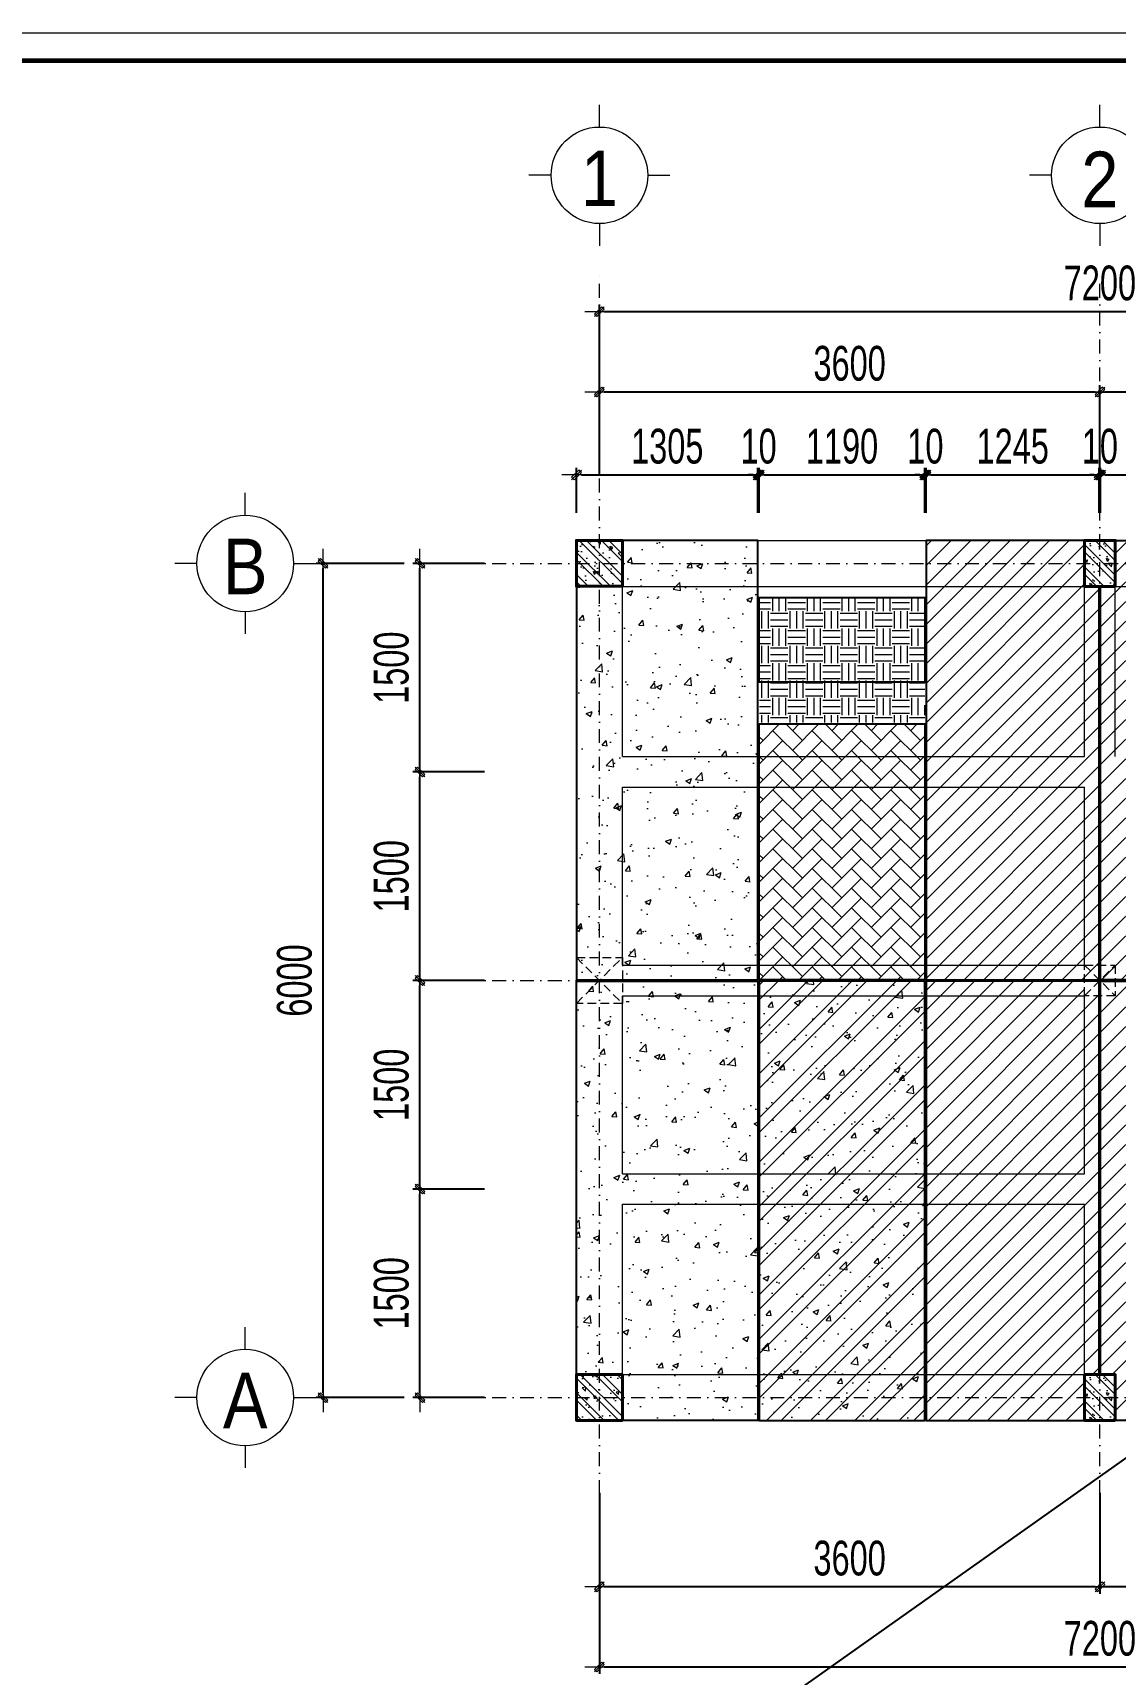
# Model space of a CAD drawing. Header units: millimetres. Extents: x -211129 to 461116, y -574633 to 115.
# Drawn here: x -37772 to -29986, y -543497 to -531691 of the extents above; entities that cross this region are included whole.
import ezdxf
from ezdxf.enums import TextEntityAlignment as Align

# ---------------------------------------------------------------- set-up
doc = ezdxf.new("R2010")
doc.units = ezdxf.units.MM
doc.header["$MEASUREMENT"] = 0
doc.header["$PDMODE"] = 32
doc.linetypes.add('DASHDOT', pattern=[1, 0.5, -0.25, 0, -0.25])
doc.linetypes.add('HIDDEN', pattern=[0.375, 0.25, -0.125])
doc.layers.get('Defpoints').update_dxf_attribs({"color": 1})
for name, color, linetype, lineweight in [('hatch1', 136, 'Continuous', 9), ('Khungten_LCDI', 7, 'Continuous', 5), ('LC Dim', 8, 'Continuous', 18), ('LC Hatch', 252, 'Continuous', 9), ('LC ISO', 153, 'Continuous', 13), ('LC MANH DUT', 35, 'HIDDEN', 5), ('LC Net dam2', 6, 'Continuous', 40), ('LC Net manh', 133, 'Continuous', 5), ('LC Net thay', 63, 'Continuous', 25), ('LC Net truc', 79, 'DASHDOT', 13), ('LC Text1', 3, 'Continuous', 20)]:
    doc.layers.add(name, color=color, linetype=linetype, lineweight=lineweight)
doc.layers.add('KCS_Plotter', color=11, linetype='Continuous', plot=False)
doc.styles.add('HOATBIF', font='hoatbif.shx', dxfattribs={"width": 0.7})
doc.styles.add('Khungten', font='VHAVAN.TTF', dxfattribs={"width": 0.9, "height": 5000})
doc.styles.add('LC 1', font='VHAVANB.TTF')
doc.styles.add('Title', font='VHBLACK.TTF', dxfattribs={"width": 0.8})
doc.dimstyles.new('1-100', dxfattribs={"dimscale": 100, "dimtxt": 2.5, "dimasz": 0.35, "dimexe": 0.5, "dimexo": 0, "dimgap": 0.8, "dimtad": 1, "dimdec": 0, "dimzin": 0, "dimdsep": 46, "dimtxsty": 'HOATBIF', "dimblk1": 'DOT', "dimblk2": 'DOT', "dimsah": 1, "dimcen": -1, "dimdle": 1, "dimclrd": 256, "dimclre": 256, "dimclrt": 4, "dimadec": 3, "dimazin": 2, "dimtfac": 0.333333, "dimtdec": 0, "dimtix": 1, "dimtmove": 2, "dimatfit": 3, "dimldrblk": 'DOT', "dimfxl": 1, "dimtvp": 0.833333, "dimtolj": 1, "dimtzin": 0, "dimarcsym": 0})

# ---------------------------------------------------------------- blocks, each defined once
blk = doc.blocks.new('DOT')
at = {"layer": 'LC Dim'}
blk.add_line((-3, 0), (3, 0), dxfattribs=at)
at = {"layer": 'LC Dim', "color": 4}
blk.add_line((-1, -1), (1, 1), dxfattribs=at)
blk.add_lwpolyline([(0.5, 1), (-1, -0.5), (-0.5, -1), (1, 0.5)], close=True, dxfattribs=at)
blk = doc.blocks.new('*D504')
at = {"layer": 'Defpoints', "color": 0, "transparency": 16777216}
for p in [(-30096, -542194), (-26496, -542194), (-30096, -542869)]:
    blk.add_point(p, dxfattribs=at)
at = {"layer": 'LC Dim', "lineweight": -2, "transparency": 16777216}
for p, q in [((-30096, -542194), (-30096, -542919)), ((-26496, -542194), (-26496, -542919)), ((-26531, -542869), (-30061, -542869))]:
    blk.add_line(p, q, dxfattribs=at)
at = {"layer": 'LC Dim', "lineweight": -2, "transparency": 16777216, "xscale": 35, "yscale": 35, "zscale": 35, "rotation": 180}
blk.add_blockref('DOT', (-30096, -542869), dxfattribs=at)
at = {"layer": 'LC Dim', "lineweight": -2, "transparency": 16777216, "xscale": 35, "yscale": 35, "zscale": 35}
blk.add_blockref('DOT', (-26496, -542869), dxfattribs=at)
at = {"layer": 'LC Dim', "color": 4, "transparency": 16777216, "insert": (-28296, -542664), "char_height": 250, "attachment_point": 5, "style": 'HOATBIF'}
blk.add_mtext('\\A1;3600', dxfattribs=at)
blk = doc.blocks.new('_Dot')
at = {"color": 0, "linetype": 'ByBlock', "lineweight": -2}
blk.add_line((-0.5, 0), (-1, 0), dxfattribs=at)
at = {"color": 0, "linetype": 'ByBlock', "const_width": 0.5}
blk.add_lwpolyline([(-0.25, 0, 1), (0.25, 0, 1)], format="xyb", close=True, dxfattribs=at)
blk = doc.blocks.new('*D505')
at = {"layer": 'Defpoints', "color": 0, "ltscale": 2, "transparency": 16777216}
for p in [(-33696, -542194), (-30096, -542194), (-33696, -542869)]:
    blk.add_point(p, dxfattribs=at)
at = {"layer": 'LC Dim', "lineweight": -2, "ltscale": 2, "transparency": 16777216}
for p, q in [((-33696, -542194), (-33696, -542919)), ((-30096, -542194), (-30096, -542919)), ((-30131, -542869), (-33661, -542869))]:
    blk.add_line(p, q, dxfattribs=at)
at = {"layer": 'LC Dim', "lineweight": -2, "ltscale": 2, "transparency": 16777216, "xscale": 35, "yscale": 35, "zscale": 35, "rotation": 180}
blk.add_blockref('DOT', (-33696, -542869), dxfattribs=at)
at = {"layer": 'LC Dim', "lineweight": -2, "ltscale": 2, "transparency": 16777216, "xscale": 35, "yscale": 35, "zscale": 35}
blk.add_blockref('DOT', (-30096, -542869), dxfattribs=at)
at = {"layer": 'LC Dim', "color": 4, "ltscale": 2, "transparency": 16777216, "insert": (-31896, -542664), "char_height": 250, "attachment_point": 5, "style": 'HOATBIF'}
blk.add_mtext('\\A1;3600', dxfattribs=at)
blk = doc.blocks.new('*D506')
at = {"layer": 'Defpoints', "color": 0, "ltscale": 2, "transparency": 16777216}
for p in [(-33696, -542194), (-26496, -542194), (-33696, -543446)]:
    blk.add_point(p, dxfattribs=at)
at = {"layer": 'LC Dim', "lineweight": -2, "ltscale": 2, "transparency": 16777216}
for p, q in [((-33696, -542194), (-33696, -543496)), ((-26496, -542194), (-26496, -543496)), ((-26531, -543446), (-33661, -543446))]:
    blk.add_line(p, q, dxfattribs=at)
at = {"layer": 'LC Dim', "lineweight": -2, "ltscale": 2, "transparency": 16777216, "xscale": 35, "yscale": 35, "zscale": 35, "rotation": 180}
blk.add_blockref('DOT', (-33696, -543446), dxfattribs=at)
at = {"layer": 'LC Dim', "lineweight": -2, "ltscale": 2, "transparency": 16777216, "xscale": 35, "yscale": 35, "zscale": 35}
blk.add_blockref('DOT', (-26496, -543446), dxfattribs=at)
at = {"layer": 'LC Dim', "color": 4, "ltscale": 2, "transparency": 16777216, "insert": (-30096, -543241), "char_height": 250, "attachment_point": 5, "style": 'HOATBIF'}
blk.add_mtext('\\A1;7200', dxfattribs=at)
blk = doc.blocks.new('*D507')
at = {"layer": 'Defpoints', "color": 0, "transparency": 16777216}
for p in [(-30096, -534275), (-30096, -534311), (-26496, -534311)]:
    blk.add_point(p, dxfattribs=at)
at = {"layer": 'LC Dim', "lineweight": -2, "transparency": 16777216}
for p, q in [((-30096, -534311), (-30096, -534225)), ((-26496, -534311), (-26496, -534225)), ((-26531, -534275), (-30061, -534275))]:
    blk.add_line(p, q, dxfattribs=at)
at = {"layer": 'LC Dim', "lineweight": -2, "transparency": 16777216, "xscale": 35, "yscale": 35, "zscale": 35, "rotation": 180}
blk.add_blockref('DOT', (-30096, -534275), dxfattribs=at)
at = {"layer": 'LC Dim', "lineweight": -2, "transparency": 16777216, "xscale": 35, "yscale": 35, "zscale": 35}
blk.add_blockref('DOT', (-26496, -534275), dxfattribs=at)
at = {"layer": 'LC Dim', "color": 4, "transparency": 16777216, "insert": (-28296, -534070), "char_height": 250, "attachment_point": 5, "style": 'HOATBIF'}
blk.add_mtext('\\A1;3600', dxfattribs=at)
blk = doc.blocks.new('*D508')
at = {"layer": 'Defpoints', "color": 0, "ltscale": 2, "transparency": 16777216}
for p in [(-33696, -534275), (-33696, -534864), (-30096, -534864)]:
    blk.add_point(p, dxfattribs=at)
at = {"layer": 'LC Dim', "lineweight": -2, "ltscale": 2, "transparency": 16777216}
for p, q in [((-33696, -534864), (-33696, -534225)), ((-30096, -534864), (-30096, -534225)), ((-30131, -534275), (-33661, -534275))]:
    blk.add_line(p, q, dxfattribs=at)
at = {"layer": 'LC Dim', "lineweight": -2, "ltscale": 2, "transparency": 16777216, "xscale": 35, "yscale": 35, "zscale": 35, "rotation": 180}
blk.add_blockref('DOT', (-33696, -534275), dxfattribs=at)
at = {"layer": 'LC Dim', "lineweight": -2, "ltscale": 2, "transparency": 16777216, "xscale": 35, "yscale": 35, "zscale": 35}
blk.add_blockref('DOT', (-30096, -534275), dxfattribs=at)
at = {"layer": 'LC Dim', "color": 4, "ltscale": 2, "transparency": 16777216, "insert": (-31896, -534070), "char_height": 250, "attachment_point": 5, "style": 'HOATBIF'}
blk.add_mtext('\\A1;3600', dxfattribs=at)
blk = doc.blocks.new('*D509')
at = {"layer": 'Defpoints', "color": 0, "ltscale": 2, "transparency": 16777216}
for p in [(-33696, -533697), (-33696, -534864), (-26496, -534864)]:
    blk.add_point(p, dxfattribs=at)
at = {"layer": 'LC Dim', "lineweight": -2, "ltscale": 2, "transparency": 16777216}
for p, q in [((-33696, -534864), (-33696, -533647)), ((-26531, -533697), (-33661, -533697)), ((-26496, -534864), (-26496, -533647))]:
    blk.add_line(p, q, dxfattribs=at)
at = {"layer": 'LC Dim', "lineweight": -2, "ltscale": 2, "transparency": 16777216, "xscale": 35, "yscale": 35, "zscale": 35, "rotation": 180}
blk.add_blockref('DOT', (-33696, -533697), dxfattribs=at)
at = {"layer": 'LC Dim', "lineweight": -2, "ltscale": 2, "transparency": 16777216, "xscale": 35, "yscale": 35, "zscale": 35}
blk.add_blockref('DOT', (-26496, -533697), dxfattribs=at)
at = {"layer": 'LC Dim', "color": 4, "ltscale": 2, "transparency": 16777216, "insert": (-30096, -533492), "char_height": 250, "attachment_point": 5, "style": 'HOATBIF'}
blk.add_mtext('\\A1;7200', dxfattribs=at)
blk = doc.blocks.new('TTRUC')
at = {"layer": 'LC ISO'}
for p, q in [((0, 6.95), (0, 10.13)), ((-6.95, 0), (-10.13, 0)), ((6.95, 0), (10.13, 0)), ((0, -6.95), (0, -10.13))]:
    blk.add_line(p, q, dxfattribs=at)
at = {"layer": 'LC Net manh'}
blk.add_circle((0, 0), 6.95, dxfattribs=at)
blk = doc.blocks.new('*D511')
at = {"layer": 'Defpoints', "color": 0, "ltscale": 2, "transparency": 16777216}
for p in [(-35684, -535508), (-35101, -535508), (-35101, -541508)]:
    blk.add_point(p, dxfattribs=at)
at = {"layer": 'LC Dim', "lineweight": -2, "ltscale": 2, "transparency": 16777216}
for p, q in [((-35101, -535508), (-35734, -535508)), ((-35684, -541473), (-35684, -535543)), ((-35101, -541508), (-35734, -541508))]:
    blk.add_line(p, q, dxfattribs=at)
at = {"layer": 'LC Dim', "lineweight": -2, "ltscale": 2, "transparency": 16777216, "xscale": 35, "yscale": 35, "zscale": 35}
for p, rotation in [((-35684, -535508), 90), ((-35684, -541508), 270)]:
    blk.add_blockref('DOT', p, dxfattribs=dict(at, rotation=rotation))
at = {"layer": 'LC Dim', "color": 4, "ltscale": 2, "transparency": 16777216, "insert": (-35889, -538508), "char_height": 250, "attachment_point": 5, "rotation": 90, "style": 'HOATBIF'}
blk.add_mtext('\\A1;6000', dxfattribs=at)
blk = doc.blocks.new('kakaka')
at = {"layer": 'LC Hatch', "ltscale": 2}
h = blk.add_hatch(dxfattribs=at)
h.set_pattern_fill('BTCT', color=256, scale=20, angle=90)
h.set_pattern_definition([(140, (37650.13, -378709.94), (12.55043, 143.45204), [15, -165]), (85, (37650.13, -378709.94), (-150.43843, -27.75027), [12, -132]), (190.4514, (37651.18, -378697.99), (-137.88791, 115.70188), [12.74804, -140.22842]), (136.1842, (37610.13, -378709.94), (33.1038, 213.4482), [22.5, -247.5]), (186.6356, (37612.9, -378692.16), (-194.82357, 186.93254), [19.12206, -210.3426]), (81.1842, (37610.13, -378709.94), (-194.82372, 186.9324), [18, -198]), (111, (37620.13, -378689.94), (80.52378, 119.38141), [15, -165]), (56, (37620.13, -378689.94), (-145.03001, 48.66307), [12, -132]), (161.4514, (37626.85, -378680), (-64.5061, 168.04453), [12.74804, -140.22842]), (127.5, (37650.135, -378709.945), (-66.57877, 2.431971), [0, -130.4, 0, -134, 0, -132.5]), (97.5, (37650.135, -378709.945), (-78.882342, 52.613907), [0, -76.4, 0, -127.4, 0, -50.5]), (57.5, (37650.135, -378754.545), (4.510974, 106.764487), [0, -50, 0, -156, 0, -207]), (47.5, (37650.135, -378774.545), (-20.020996, 116.637234), [0, -65, 0, -103.6, 0, -147]), (135, (37650.135, -378709.945), (-53.03301, -53.03301), []), (135, (37650.135, -378674.59), (-53.03301, -53.03301), [])])
h.paths.add_polyline_path([(76247.6, -223824.4), (76247.6, -223604.4), (76027.6, -223604.4), (76027.6, -223824.4)])
at = {"layer": 'LC MANH DUT', "ltscale": 100}
blk.add_lwpolyline([(76247.6, -223824.4), (76247.6, -223604.4), (76027.6, -223604.4), (76027.6, -223824.4)], close=True, dxfattribs=at)
at = {"layer": 'LC Net dam2', "ltscale": 5}
blk.add_lwpolyline([(76247.6, -223824.4), (76247.6, -223604.4), (76027.6, -223604.4), (76027.6, -223824.4)], close=True, dxfattribs=at)
blk = doc.blocks.new('*D526')
at = {"layer": 'Defpoints', "color": 0, "ltscale": 2, "transparency": 16777216}
for p in [(-34987, -535508), (-34523, -535508), (-34523, -537008)]:
    blk.add_point(p, dxfattribs=at)
at = {"layer": 'LC Dim', "lineweight": -2, "ltscale": 2, "transparency": 16777216}
for p, q in [((-34523, -535508), (-35037, -535508)), ((-34987, -536973), (-34987, -535543)), ((-34523, -537008), (-35037, -537008))]:
    blk.add_line(p, q, dxfattribs=at)
at = {"layer": 'LC Dim', "lineweight": -2, "ltscale": 2, "transparency": 16777216, "xscale": 35, "yscale": 35, "zscale": 35}
for p, rotation in [((-34987, -535508), 90), ((-34987, -537008), 270)]:
    blk.add_blockref('DOT', p, dxfattribs=dict(at, rotation=rotation))
at = {"layer": 'LC Dim', "color": 4, "ltscale": 2, "transparency": 16777216, "insert": (-35192, -536258), "char_height": 250, "attachment_point": 5, "rotation": 90, "style": 'HOATBIF'}
blk.add_mtext('\\A1;1500', dxfattribs=at)
blk = doc.blocks.new('*D529')
at = {"layer": 'Defpoints', "color": 0, "ltscale": 2, "transparency": 16777216}
for p in [(-34987, -537008), (-34523, -537008), (-34523, -538508)]:
    blk.add_point(p, dxfattribs=at)
at = {"layer": 'LC Dim', "lineweight": -2, "ltscale": 2, "transparency": 16777216}
for p, q in [((-34523, -537008), (-35037, -537008)), ((-34987, -538473), (-34987, -537043)), ((-34523, -538508), (-35037, -538508))]:
    blk.add_line(p, q, dxfattribs=at)
at = {"layer": 'LC Dim', "lineweight": -2, "ltscale": 2, "transparency": 16777216, "xscale": 35, "yscale": 35, "zscale": 35}
for p, rotation in [((-34987, -537008), 90), ((-34987, -538508), 270)]:
    blk.add_blockref('DOT', p, dxfattribs=dict(at, rotation=rotation))
at = {"layer": 'LC Dim', "color": 4, "ltscale": 2, "transparency": 16777216, "insert": (-35192, -537758), "char_height": 250, "attachment_point": 5, "rotation": 90, "style": 'HOATBIF'}
blk.add_mtext('\\A1;1500', dxfattribs=at)
blk = doc.blocks.new('*D530')
at = {"layer": 'Defpoints', "color": 0, "ltscale": 2, "transparency": 16777216}
for p in [(-34987, -538508), (-34523, -538508), (-34523, -540008)]:
    blk.add_point(p, dxfattribs=at)
at = {"layer": 'LC Dim', "lineweight": -2, "ltscale": 2, "transparency": 16777216}
for p, q in [((-34523, -538508), (-35037, -538508)), ((-34987, -539973), (-34987, -538543)), ((-34523, -540008), (-35037, -540008))]:
    blk.add_line(p, q, dxfattribs=at)
at = {"layer": 'LC Dim', "lineweight": -2, "ltscale": 2, "transparency": 16777216, "xscale": 35, "yscale": 35, "zscale": 35}
for p, rotation in [((-34987, -538508), 90), ((-34987, -540008), 270)]:
    blk.add_blockref('DOT', p, dxfattribs=dict(at, rotation=rotation))
at = {"layer": 'LC Dim', "color": 4, "ltscale": 2, "transparency": 16777216, "insert": (-35192, -539258), "char_height": 250, "attachment_point": 5, "rotation": 90, "style": 'HOATBIF'}
blk.add_mtext('\\A1;1500', dxfattribs=at)
blk = doc.blocks.new('*D531')
at = {"layer": 'Defpoints', "color": 0, "ltscale": 2, "transparency": 16777216}
for p in [(-34987, -540008), (-34523, -540008), (-34523, -541508)]:
    blk.add_point(p, dxfattribs=at)
at = {"layer": 'LC Dim', "lineweight": -2, "ltscale": 2, "transparency": 16777216}
for p, q in [((-34523, -540008), (-35037, -540008)), ((-34987, -541473), (-34987, -540043)), ((-34523, -541508), (-35037, -541508))]:
    blk.add_line(p, q, dxfattribs=at)
at = {"layer": 'LC Dim', "lineweight": -2, "ltscale": 2, "transparency": 16777216, "xscale": 35, "yscale": 35, "zscale": 35}
for p, rotation in [((-34987, -540008), 90), ((-34987, -541508), 270)]:
    blk.add_blockref('DOT', p, dxfattribs=dict(at, rotation=rotation))
at = {"layer": 'LC Dim', "color": 4, "ltscale": 2, "transparency": 16777216, "insert": (-35192, -540758), "char_height": 250, "attachment_point": 5, "rotation": 90, "style": 'HOATBIF'}
blk.add_mtext('\\A1;1500', dxfattribs=at)
blk = doc.blocks.new('*D532')
at = {"layer": 'Defpoints', "color": 0, "ltscale": 250, "transparency": 16777216}
for p in [(-32556, -534871), (-33861, -535144), (-32556, -535144)]:
    blk.add_point(p, dxfattribs=at)
at = {"layer": 'LC Dim', "linetype": 'ByBlock', "lineweight": -2, "ltscale": 250, "transparency": 16777216}
for p, q in [((-33861, -535144), (-33861, -534821)), ((-33826, -534871), (-32591, -534871)), ((-32556, -535144), (-32556, -534821))]:
    blk.add_line(p, q, dxfattribs=at)
at = {"layer": 'LC Dim', "lineweight": -2, "ltscale": 250, "transparency": 16777216, "xscale": 35, "yscale": 35, "zscale": 35, "rotation": 180}
blk.add_blockref('DOT', (-33861, -534871), dxfattribs=at)
at = {"layer": 'LC Dim', "lineweight": -2, "ltscale": 250, "transparency": 16777216, "xscale": 35, "yscale": 35, "zscale": 35}
blk.add_blockref('DOT', (-32556, -534871), dxfattribs=at)
at = {"layer": 'LC Dim', "color": 4, "ltscale": 250, "transparency": 16777216, "insert": (-33208, -534666), "char_height": 250, "attachment_point": 5, "style": 'HOATBIF'}
blk.add_mtext('\\A1;1305', dxfattribs=at)
blk = doc.blocks.new('*D533')
at = {"layer": 'Defpoints', "color": 0, "ltscale": 250, "transparency": 16777216}
for p in [(-32546, -534871), (-32556, -535144), (-32546, -535144)]:
    blk.add_point(p, dxfattribs=at)
at = {"layer": 'LC Dim', "linetype": 'ByBlock', "lineweight": -2, "ltscale": 250, "transparency": 16777216}
for p, q in [((-32591, -534871), (-32626, -534871)), ((-32556, -535144), (-32556, -534821)), ((-32556, -534871), (-32546, -534871)), ((-32546, -535144), (-32546, -534821)), ((-32511, -534871), (-32476, -534871))]:
    blk.add_line(p, q, dxfattribs=at)
at = {"layer": 'LC Dim', "lineweight": -2, "ltscale": 250, "transparency": 16777216, "xscale": 35, "yscale": 35, "zscale": 35}
blk.add_blockref('DOT', (-32556, -534871), dxfattribs=at)
at = {"layer": 'LC Dim', "lineweight": -2, "ltscale": 250, "transparency": 16777216, "xscale": 35, "yscale": 35, "zscale": 35, "rotation": 180}
blk.add_blockref('DOT', (-32546, -534871), dxfattribs=at)
at = {"layer": 'LC Dim', "color": 4, "ltscale": 250, "transparency": 16777216, "insert": (-32551, -534666), "char_height": 250, "attachment_point": 5, "style": 'HOATBIF'}
blk.add_mtext('\\A1;10', dxfattribs=at)
blk = doc.blocks.new('*D534')
at = {"layer": 'Defpoints', "color": 0, "ltscale": 250, "transparency": 16777216}
for p in [(-31356, -534871), (-32546, -535144), (-31356, -535144)]:
    blk.add_point(p, dxfattribs=at)
at = {"layer": 'LC Dim', "linetype": 'ByBlock', "lineweight": -2, "ltscale": 250, "transparency": 16777216}
for p, q in [((-32546, -535144), (-32546, -534821)), ((-32511, -534871), (-31391, -534871)), ((-31356, -535144), (-31356, -534821))]:
    blk.add_line(p, q, dxfattribs=at)
at = {"layer": 'LC Dim', "lineweight": -2, "ltscale": 250, "transparency": 16777216, "xscale": 35, "yscale": 35, "zscale": 35, "rotation": 180}
blk.add_blockref('DOT', (-32546, -534871), dxfattribs=at)
at = {"layer": 'LC Dim', "lineweight": -2, "ltscale": 250, "transparency": 16777216, "xscale": 35, "yscale": 35, "zscale": 35}
blk.add_blockref('DOT', (-31356, -534871), dxfattribs=at)
at = {"layer": 'LC Dim', "color": 4, "ltscale": 250, "transparency": 16777216, "insert": (-31951, -534666), "char_height": 250, "attachment_point": 5, "style": 'HOATBIF'}
blk.add_mtext('\\A1;1190', dxfattribs=at)
blk = doc.blocks.new('*D535')
at = {"layer": 'Defpoints', "color": 0, "ltscale": 250, "transparency": 16777216}
for p in [(-31346, -534871), (-31356, -535144), (-31346, -535144)]:
    blk.add_point(p, dxfattribs=at)
at = {"layer": 'LC Dim', "linetype": 'ByBlock', "lineweight": -2, "ltscale": 250, "transparency": 16777216}
for p, q in [((-31391, -534871), (-31426, -534871)), ((-31356, -535144), (-31356, -534821)), ((-31356, -534871), (-31346, -534871)), ((-31346, -535144), (-31346, -534821)), ((-31311, -534871), (-31276, -534871))]:
    blk.add_line(p, q, dxfattribs=at)
at = {"layer": 'LC Dim', "lineweight": -2, "ltscale": 250, "transparency": 16777216, "xscale": 35, "yscale": 35, "zscale": 35}
blk.add_blockref('DOT', (-31356, -534871), dxfattribs=at)
at = {"layer": 'LC Dim', "lineweight": -2, "ltscale": 250, "transparency": 16777216, "xscale": 35, "yscale": 35, "zscale": 35, "rotation": 180}
blk.add_blockref('DOT', (-31346, -534871), dxfattribs=at)
at = {"layer": 'LC Dim', "color": 4, "ltscale": 250, "transparency": 16777216, "insert": (-31351, -534666), "char_height": 250, "attachment_point": 5, "style": 'HOATBIF'}
blk.add_mtext('\\A1;10', dxfattribs=at)
blk = doc.blocks.new('*D536')
at = {"layer": 'Defpoints', "color": 0, "ltscale": 250, "transparency": 16777216}
for p in [(-30101, -534871), (-31346, -535144), (-30101, -535144)]:
    blk.add_point(p, dxfattribs=at)
at = {"layer": 'LC Dim', "linetype": 'ByBlock', "lineweight": -2, "ltscale": 250, "transparency": 16777216}
for p, q in [((-31346, -535144), (-31346, -534821)), ((-31311, -534871), (-30136, -534871)), ((-30101, -535144), (-30101, -534821))]:
    blk.add_line(p, q, dxfattribs=at)
at = {"layer": 'LC Dim', "lineweight": -2, "ltscale": 250, "transparency": 16777216, "xscale": 35, "yscale": 35, "zscale": 35, "rotation": 180}
blk.add_blockref('DOT', (-31346, -534871), dxfattribs=at)
at = {"layer": 'LC Dim', "lineweight": -2, "ltscale": 250, "transparency": 16777216, "xscale": 35, "yscale": 35, "zscale": 35}
blk.add_blockref('DOT', (-30101, -534871), dxfattribs=at)
at = {"layer": 'LC Dim', "color": 4, "ltscale": 250, "transparency": 16777216, "insert": (-30723, -534666), "char_height": 250, "attachment_point": 5, "style": 'HOATBIF'}
blk.add_mtext('\\A1;1245', dxfattribs=at)
blk = doc.blocks.new('*D537')
at = {"layer": 'Defpoints', "color": 0, "ltscale": 250, "transparency": 16777216}
for p in [(-30091, -534871), (-30101, -535144), (-30091, -535144)]:
    blk.add_point(p, dxfattribs=at)
at = {"layer": 'LC Dim', "linetype": 'ByBlock', "lineweight": -2, "ltscale": 250, "transparency": 16777216}
for p, q in [((-30136, -534871), (-30171, -534871)), ((-30101, -535144), (-30101, -534821)), ((-30101, -534871), (-30091, -534871)), ((-30091, -535144), (-30091, -534821)), ((-30056, -534871), (-30021, -534871))]:
    blk.add_line(p, q, dxfattribs=at)
at = {"layer": 'LC Dim', "lineweight": -2, "ltscale": 250, "transparency": 16777216, "xscale": 35, "yscale": 35, "zscale": 35}
blk.add_blockref('DOT', (-30101, -534871), dxfattribs=at)
at = {"layer": 'LC Dim', "lineweight": -2, "ltscale": 250, "transparency": 16777216, "xscale": 35, "yscale": 35, "zscale": 35, "rotation": 180}
blk.add_blockref('DOT', (-30091, -534871), dxfattribs=at)
at = {"layer": 'LC Dim', "color": 4, "ltscale": 250, "transparency": 16777216, "insert": (-30096, -534666), "char_height": 250, "attachment_point": 5, "style": 'HOATBIF'}
blk.add_mtext('\\A1;10', dxfattribs=at)
blk = doc.blocks.new('*D538')
at = {"layer": 'Defpoints', "color": 0, "ltscale": 250, "transparency": 16777216}
for p in [(-28846, -534871), (-30091, -535144), (-28846, -535144)]:
    blk.add_point(p, dxfattribs=at)
at = {"layer": 'LC Dim', "linetype": 'ByBlock', "lineweight": -2, "ltscale": 250, "transparency": 16777216}
for p, q in [((-30091, -535144), (-30091, -534821)), ((-30056, -534871), (-28881, -534871)), ((-28846, -535144), (-28846, -534821))]:
    blk.add_line(p, q, dxfattribs=at)
at = {"layer": 'LC Dim', "lineweight": -2, "ltscale": 250, "transparency": 16777216, "xscale": 35, "yscale": 35, "zscale": 35, "rotation": 180}
blk.add_blockref('DOT', (-30091, -534871), dxfattribs=at)
at = {"layer": 'LC Dim', "lineweight": -2, "ltscale": 250, "transparency": 16777216, "xscale": 35, "yscale": 35, "zscale": 35}
blk.add_blockref('DOT', (-28846, -534871), dxfattribs=at)
at = {"layer": 'LC Dim', "color": 4, "ltscale": 250, "transparency": 16777216, "insert": (-29468, -534666), "char_height": 250, "attachment_point": 5, "style": 'HOATBIF'}
blk.add_mtext('\\A1;1245', dxfattribs=at)
blk = doc.blocks.new('lcdi fix')
at = {"layer": 'Defpoints', "lineweight": 0}
blk.add_lwpolyline([(-1200, -14850), (-1200, 14850), (40800, 14850), (40800, -14850)], close=True, dxfattribs=at)
at = {"layer": 'Khungten_LCDI', "color": 5, "lineweight": 60}
blk.add_lwpolyline([(0, -14650), (0, 14650), (40600, 14650), (40600, -14650)], close=True, dxfattribs=at)
at = {"color": 7, "style": 'Khungten', "width": 0.8}
for tag, p in [('REVISION', (39499, -10746)), ('NGAYHT', (39546, -11609))]:
    blk.add_attdef(tag, text='', height=200, dxfattribs=at).set_placement(p, align=Align.CENTER)
at = {"layer": 'LC Text1', "color": 3, "style": 'LC 1', "width": 1.834006}
for tag, p, p2 in [('TENBANVE1', (36913, -8886), (40339, -8886)), ('TENBANVE2', (36913, -9562), (40339, -9562))]:
    blk.add_attdef(tag, text='', height=250, dxfattribs=at).set_placement(p, p2, align=Align.FIT)
at = {"layer": 'LC Text1', "style": 'Title', "width": 0.7}
blk.add_attdef('SOBANVE', text='', height=250, dxfattribs=at).set_placement((39562, -13896), align=Align.CENTER)

msp = doc.modelspace()

# ---------------------------------------------------------------- hatches: boundary and pattern name
at = {"layer": 'LC Hatch', "ltscale": 250}
h = msp.add_hatch(dxfattribs=at)
h.set_pattern_fill('AR-CONC', color=256, scale=60)
h.set_pattern_definition([(50, (-32589.66, -81334.7), (430.3561, -37.65128), [45, -495]), (355, (-32589.66, -81334.7), (-83.2508, 451.3153), [36, -396]), (100.4514, (-32553.8, -81337.85), (347.10563, 413.66373), [38.2441, -420.68527]), (46.1842, (-32589.66, -81214.7), (640.3446, -99.3114), [67.5, -742.5]), (96.6356, (-32536.3, -81223), (560.7976, 584.4707), [57.3662, -631.0278]), (351.1842, (-32589.66, -81214.7), (560.7972, 584.4712), [54, -594]), (21, (-32529.66, -81244.7), (358.14423, -241.57133), [45, -495]), (326, (-32529.66, -81244.7), (145.9892, 435.09003), [36, -396]), (71.4514, (-32499.8, -81264.84), (504.13358, 193.5183), [38.2441, -420.68527]), (37.5, (-32589.66, -81334.71), (7.295913, 199.73631), [0, -391.2, 0, -402, 0, -397.5]), (7.5, (-32589.66, -81334.71), (157.84172, 236.64703), [0, -229.2, 0, -382.2, 0, -151.5]), (327.5, (-32723.46, -81334.71), (320.29346, -13.532923), [0, -150, 0, -468, 0, -621]), (317.5, (-32783.46, -81334.7), (349.9117, 60.06299), [0, -195, 0, -310.8, 0, -441])])
h.paths.add_polyline_path([(-26331, -535672.6), (-26661, -535672.6), (-26661, -535672.6), (-26331, -535672.6), (-26331, -535342.6), (-26661, -535342.6), (-26661, -535672.6), (-26331, -535672.6), (-26331, -535672.6), (-26661, -535672.6), (-26661, -535342.6), (-27636, -535342.6), (-27636, -538502.6), (-26331, -538502.6)])
h.paths.add_polyline_path([(-26331, -538512.6), (-27636, -538512.6), (-27636, -541672.6), (-26661, -541672.6), (-26661, -541342.6), (-26331, -541342.6)])
h.paths.add_polyline_path([(-32556, -538512.6), (-33861, -538512.6), (-33861, -541342.6), (-33531, -541342.6), (-33531, -541672.6), (-32556, -541672.6)])
h.paths.add_polyline_path([(-32556, -536362.6), (-32561, -536362.6), (-32561, -535752.6), (-32556, -535342.6), (-33531, -535342.6), (-33531, -535672.6), (-33861, -535672.6), (-33861, -538502.6), (-32556, -538502.6)])
h = msp.add_hatch(dxfattribs=at)
h.set_pattern_fill('BTCT', color=256, scale=60)
h.set_pattern_definition([(50, (-32589.66, -81334.7), (430.3561, -37.65128), [45, -495]), (355, (-32589.66, -81334.7), (-83.2508, 451.3153), [36, -396]), (100.4514, (-32553.8, -81337.85), (347.10563, 413.66373), [38.2441, -420.68527]), (46.1842, (-32589.66, -81214.7), (640.3446, -99.3114), [67.5, -742.5]), (96.6356, (-32536.3, -81223), (560.7976, 584.4707), [57.3662, -631.0278]), (351.1842, (-32589.66, -81214.7), (560.7972, 584.4712), [54, -594]), (21, (-32529.66, -81244.7), (358.14423, -241.57133), [45, -495]), (326, (-32529.66, -81244.7), (145.9892, 435.09003), [36, -396]), (71.4514, (-32499.8, -81264.84), (504.13358, 193.5183), [38.2441, -420.68527]), (37.5, (-32589.66, -81334.71), (7.295913, 199.73631), [0, -391.2, 0, -402, 0, -397.5]), (7.5, (-32589.66, -81334.71), (157.84172, 236.64703), [0, -229.2, 0, -382.2, 0, -151.5]), (327.5, (-32723.46, -81334.71), (320.29346, -13.532923), [0, -150, 0, -468, 0, -621]), (317.5, (-32783.46, -81334.7), (349.9117, 60.06299), [0, -195, 0, -310.8, 0, -441]), (45, (-32589.66, -81334.71), (-159.09903, 159.09903), []), (45, (-32483.6, -81334.71), (-159.09903, 159.09903), [])])
h.paths.add_polyline_path([(-32546, -541672.6), (-31356, -541672.6), (-31356, -538512.6), (-32546, -538512.6)])
h.paths.add_polyline_path([(-27645.5, -535342.6), (-28835.5, -535342.6), (-28836, -538502.6), (-27646, -538502.6)])
h.paths.add_polyline_path([(-27646, -538512.6), (-28836, -538512.6), (-28836, -541672.6), (-27646, -541672.6)])
h = msp.add_hatch(dxfattribs=at)
h.set_pattern_fill('ANSI31', color=256, scale=800)
h.set_pattern_definition([(45, (-32589.66, -89167.71), (-70.710678, 70.710678), [])])
h.paths.add_polyline_path([(-28846, -535342.6), (-29986, -535342.6), (-29986, -535672.6), (-30091, -535672.6), (-30091, -538502.6), (-28846, -538502.6)])
h.paths.add_polyline_path([(-30101, -535672.6), (-30206, -535672.6), (-30206, -535342.6), (-31346, -535342.6), (-31346, -538502.6), (-30101, -538502.6)])
at = {"layer": 'LC Hatch', "ltscale": 2}
h = msp.add_hatch(dxfattribs=at)
h.set_pattern_fill('BTCT', color=256, scale=30, angle=90)
h.set_pattern_definition([(140, (-87827.21, -768000.85), (18.82564, 215.17805), [22.5, -247.5]), (85, (-87827.21, -768000.85), (-225.65764, -41.6254), [18, -198]), (190.4514, (-87825.64, -767982.92), (-206.83186, 173.55281), [19.12206, -210.34263]), (136.1842, (-87887.2, -768000.85), (49.6557, 320.1723), [33.75, -371.25]), (186.6356, (-87883.07, -767974.17), (-292.23536, 280.3988), [28.6831, -315.5139]), (81.1842, (-87887.2, -768000.85), (-292.2356, 280.3986), [27, -297]), (111, (-87872.21, -767970.85), (120.78567, 179.07212), [22.5, -247.5]), (56, (-87872.21, -767970.85), (-217.54501, 72.9946), [18, -198]), (161.4514, (-87862.15, -767955.93), (-96.75915, 252.06679), [19.12206, -210.34263]), (127.5, (-87827.21, -768000.85), (-99.868156, 3.647957), [0, -195.6, 0, -201, 0, -198.75]), (97.5, (-87827.21, -768000.85), (-118.323514, 78.92086), [0, -114.6, 0, -191.1, 0, -75.75]), (57.5, (-87827.21, -768067.75), (6.766462, 160.14673), [0, -75, 0, -234, 0, -310.5]), (47.5, (-87827.21, -768097.75), (-30.031495, 174.95585), [0, -97.5, 0, -155.4, 0, -220.5]), (135, (-87827.21, -768000.85), (-79.549513, -79.549513), []), (135, (-87827.21, -767947.82), (-79.549513, -79.549513), [])])
h.paths.add_polyline_path([(-30206, -535672.6), (-29986, -535672.6), (-29986, -535342.6), (-30206, -535342.6)])
at = {"layer": 'LC Hatch', "ltscale": 250}
h = msp.add_hatch(dxfattribs=at)
h.set_pattern_fill('EARTH', color=256, scale=500)
h.set_pattern_definition([(0, (-32589.66, -81334.71), (125, 125), [125, -125]), (0, (-32589.66, -81287.84), (125, 125), [125, -125]), (0, (-32589.66, -81240.96), (125, 125), [125, -125]), (90, (-32574.03, -81225.34), (-125, 125), [125, -125]), (90, (-32527.16, -81225.34), (-125, 125), [125, -125]), (90, (-32480.28, -81225.34), (-125, 125), [125, -125])])
h.paths.add_polyline_path([(-32547.3, -535752.6), (-32544.7, -536652.6), (-31354.8, -536652.6), (-31357.4, -535752.6)])
h = msp.add_hatch(dxfattribs=at)
h.set_pattern_fill('AR-HBONE', color=256, scale=25)
h.set_pattern_definition([(45, (-32589.66, -81334.71), (0, 141.421356), [300, -100]), (135, (-32518.95, -81264), (1e-14, 141.421356), [300, -100])])
h.paths.add_polyline_path([(-32546.4, -538502.6), (-31356, -538502.6), (-31356, -536662.6), (-32546.4, -536662.6)])
h = msp.add_hatch(dxfattribs=at)
h.set_pattern_fill('ANSI31', color=256, scale=800)
h.set_pattern_definition([(45, (-32589.66, -81334.71), (-70.710678, 70.710678), [])])
h.paths.add_polyline_path([(-28846, -538512.6), (-29986, -538512.6), (-29986, -538617.6), (-30091, -538617.6), (-30091, -541342.6), (-29986, -541342.6), (-29986, -541672.6), (-28846, -541672.6)])
h.paths.add_polyline_path([(-30101, -538617.6), (-30206, -538617.6), (-30206, -538512.6), (-31346, -538512.6), (-31346, -541672.6), (-30206, -541672.6), (-30206, -541342.6), (-30101, -541342.6)])
at = {"layer": 'LC Hatch', "ltscale": 2}
h = msp.add_hatch(dxfattribs=at)
h.set_pattern_fill('BTCT', color=256, scale=30, angle=90)
h.set_pattern_definition([(140, (-87827.21, -774000.85), (18.82564, 215.17805), [22.5, -247.5]), (85, (-87827.21, -774000.85), (-225.65764, -41.6254), [18, -198]), (190.4514, (-87825.64, -773982.92), (-206.83186, 173.55281), [19.12206, -210.34263]), (136.1842, (-87887.2, -774000.85), (49.6557, 320.1723), [33.75, -371.25]), (186.6356, (-87883.07, -773974.17), (-292.23536, 280.3988), [28.6831, -315.5139]), (81.1842, (-87887.2, -774000.85), (-292.2356, 280.3986), [27, -297]), (111, (-87872.21, -773970.85), (120.78567, 179.07212), [22.5, -247.5]), (56, (-87872.21, -773970.85), (-217.54501, 72.9946), [18, -198]), (161.4514, (-87862.15, -773955.93), (-96.75915, 252.06679), [19.12206, -210.34263]), (127.5, (-87827.21, -774000.85), (-99.868156, 3.647957), [0, -195.6, 0, -201, 0, -198.75]), (97.5, (-87827.21, -774000.85), (-118.323514, 78.92086), [0, -114.6, 0, -191.1, 0, -75.75]), (57.5, (-87827.21, -774067.75), (6.766462, 160.14673), [0, -75, 0, -234, 0, -310.5]), (47.5, (-87827.21, -774097.75), (-30.031495, 174.95585), [0, -97.5, 0, -155.4, 0, -220.5]), (135, (-87827.21, -774000.85), (-79.549513, -79.549513), []), (135, (-87827.21, -773947.82), (-79.549513, -79.549513), [])])
h.paths.add_polyline_path([(-30206, -541672.6), (-29986, -541672.6), (-29986, -541342.6), (-30206, -541342.6)])

# ---------------------------------------------------------------- linework, layer by layer
at = {"layer": 'hatch1', "linetype": 'HIDDEN'}
msp.add_lwpolyline([(-32561, -536362.6), (-31341, -536362.6), (-31341, -535752.6), (-32561, -535752.6)], close=True, dxfattribs=at)
at = {"layer": 'KCS_Plotter', "ltscale": 250}
msp.add_line((-57409.4, -561391.2), (-15409.4, -531691.2), dxfattribs=at)
at = {"layer": 'LC MANH DUT', "ltscale": 250}
for p, q in [((-33861, -538342.6), (-33531, -538672.6)), ((-33861, -538672.6), (-33531, -538342.6)), ((-30206, -538397.6), (-29986, -538617.6)), ((-30206, -538617.6), (-29986, -538397.6))]:
    msp.add_line(p, q, dxfattribs=at)
at = {"layer": 'LC MANH DUT', "ltscale": 100}
for points in [[(-29986, -535672.6), (-29986, -535342.6), (-30206, -535342.6), (-30206, -535672.6)], [(-29986, -541672.6), (-29986, -541342.6), (-30206, -541342.6), (-30206, -541672.6)]]:
    msp.add_lwpolyline(points, close=True, dxfattribs=at)
at = {"layer": 'LC MANH DUT', "ltscale": 250}
for points in [[(-33861, -538342.6), (-33531, -538342.6), (-33531, -538672.6), (-33861, -538672.6)], [(-30206, -538397.6), (-29986, -538397.6), (-29986, -538617.6), (-30206, -538617.6)]]:
    msp.add_lwpolyline(points, close=True, dxfattribs=at)
at = {"layer": 'LC Net dam2', "ltscale": 5}
for points in [[(-29986, -535672.6), (-29986, -535342.6), (-30206, -535342.6), (-30206, -535672.6)], [(-29986, -541672.6), (-29986, -541342.6), (-30206, -541342.6), (-30206, -541672.6)]]:
    msp.add_lwpolyline(points, close=True, dxfattribs=at)
at = {"layer": 'LC Net manh', "color": 0}
for p, q in [((-33861, -541672.6), (-33861, -535342.6)), ((-33861, -535342.6), (-26331, -535342.6)), ((-33531, -536897.6), (-33531, -535672.6)), ((-33531, -535672.6), (-30206, -535672.6)), ((-33531, -536897.6), (-33531, -535672.6)), ((-30206, -536897.6), (-30206, -535672.6)), ((-29986, -535672.6), (-26661, -535672.6)), ((-29986, -536897.6), (-29986, -535672.6)), ((-33531, -536897.6), (-30206, -536897.6)), ((-33531, -538397.6), (-33531, -537117.6)), ((-33531, -537117.6), (-30206, -537117.6)), ((-30206, -538397.6), (-30206, -537117.6)), ((-33531, -538397.6), (-30206, -538397.6)), ((-33531, -538617.6), (-30206, -538617.6)), ((-33531, -539897.6), (-33531, -538617.6)), ((-30206, -539897.6), (-30206, -538617.6)), ((-33531, -539897.6), (-30206, -539897.6)), ((-33531, -541342.6), (-33531, -540117.6)), ((-33531, -541342.6), (-33531, -540117.6)), ((-33531, -540117.6), (-30206, -540117.6)), ((-30206, -541342.6), (-30206, -540117.6)), ((-33531, -541342.6), (-30206, -541342.6)), ((-33861, -541672.6), (-26331, -541672.6))]:
    msp.add_line(p, q, dxfattribs=at)
at = {"layer": 'LC Net thay'}
msp.add_line((-33861, -538497.6), (-33861, -538497.6), dxfattribs=at)
for points in [[(-33861, -535672.6), (-33861, -538502.6), (-32556, -538502.6), (-32556, -535342.6)], [(-30206, -535342.6), (-31346, -535342.6), (-31346, -538502.6), (-30101, -538502.6), (-30101, -535672.6), (-30206, -535672.6), (-30206, -535342.6)], [(-29986, -535342.6), (-28846, -535342.6), (-28846, -538502.6), (-30091, -538502.6), (-30091, -535672.6), (-29986, -535672.6), (-29986, -535342.6)], [(-33861, -541342.6), (-33861, -538512.6), (-32556, -538512.6), (-32556, -541672.6)]]:
    msp.add_lwpolyline(points, dxfattribs=at)
at = {"layer": 'LC Net thay', "ltscale": 250}
for points in [[(-33861, -535672.6), (-33861, -538502.6), (-32556, -538502.6), (-32556, -535342.6), (-33531, -535342.6), (-33531, -535672.6), (-33861, -535672.6)], [(-33861, -541342.6), (-33861, -538512.6), (-32556, -538512.6), (-32556, -541672.6), (-33531, -541672.6), (-33531, -541342.6), (-33861, -541342.6)]]:
    msp.add_lwpolyline(points, dxfattribs=at)
at = {"layer": 'LC Net thay'}
for points in [[(-31356.2, -536362.6), (-32546, -536362.6), (-32546, -535752.6), (-31356.2, -535752.6)], [(-32546, -541672.6), (-31356, -541672.6), (-31356, -538512.6), (-32546, -538512.6)], [(-30206, -541672.6), (-30206, -541342.6), (-30101, -541342.6), (-30101, -538512.6), (-31346, -538512.6), (-31346, -541672.6)], [(-29986, -541672.6), (-29986, -541342.6), (-30091, -541342.6), (-30091, -538512.6), (-28846, -538512.6), (-28846, -541672.6)]]:
    msp.add_lwpolyline(points, close=True, dxfattribs=at)
at = {"layer": 'LC Net thay', "ltscale": 250}
msp.add_lwpolyline([(-32546.4, -536662.6), (-31356, -536662.6), (-31356, -538502.6), (-32546.4, -538502.6)], close=True, dxfattribs=at)
at = {"layer": 'LC Net truc', "ltscale": 200}
for p, q in [((-33696, -542401.8), (-33696, -533430.2)), ((-30096, -542401.8), (-30096, -533430.2)), ((-34867.4, -535507.6), (-25773.9, -535507.6)), ((-34867.4, -538507.6), (-25773.9, -538507.6)), ((-34867.4, -541507.6), (-25773.9, -541507.6))]:
    msp.add_line(p, q, dxfattribs=at)

# ---------------------------------------------------------------- block references
at = {"layer": 'LC Dim', "xscale": 1.5, "yscale": 1.5, "zscale": 1.5}
for p in [(-147902.4, -199935.9), (-147902.4, -205935.9)]:
    msp.add_blockref('kakaka', p, dxfattribs=at)
at = {"layer": 'LC ISO', "xscale": 50, "yscale": 50, "zscale": 50, "rotation": 180}
for p in [(-33696, -532716.1), (-30096, -532716.1), (-36243.5, -535507.6), (-36243.5, -541507.6)]:
    msp.add_blockref('TTRUC', p, dxfattribs=at)
at = {"layer": 'LC Net thay'}
msp.add_blockref('lcdi fix', (-56209.4, -546541.2), dxfattribs=at)

# ---------------------------------------------------------------- texts
at = {"layer": 'LC Text1', "ltscale": 0.2, "style": 'LC 1', "width": 0.9}
for s, p in [('1', (-33696, -533057.8)), ('2', (-30096, -533065.4)), ('b', (-36243.5, -535849.3)), ('a', (-36243.5, -541849.3))]:
    msp.add_text(s, height=400, dxfattribs=at).set_placement(p, align=Align.BOTTOM_CENTER)

# ---------------------------------------------------------------- dimensions: what is measured, and where the dimension line sits
at = {"layer": 'LC Dim', "ltscale": 2}
for base, p1, p2, picture, middle in [((-33696, -533697), (-26496, -534863.7), (-33696, -534863.7), '*D509', (-30096, -533492)), ((-33696, -543446.1), (-26496, -542194), (-33696, -542194), '*D506', (-30096, -543241.1))]:
    dim = msp.add_linear_dim(base=base, p1=p1, p2=p2, dimstyle='1-100', override={"dimscale": 100}, dxfattribs=at)
    dim.commit()
    dim.dimension.update_dxf_attribs({"geometry": picture, "text_midpoint": middle})
for base, p1, p2, angle, picture, middle in [((-33696, -534274.5), (-30096, -534863.7), (-33696, -534863.7), 180, '*D508', (-31896, -534069.5)), ((-35684.4, -535507.6), (-35101.4, -541507.6), (-35101.4, -535507.6), 90, '*D511', (-35889.4, -538507.6)), ((-33696, -542868.6), (-30096, -542194), (-33696, -542194), 180, '*D505', (-31896, -542663.6))]:
    dim = msp.add_linear_dim(base=base, p1=p1, p2=p2, angle=angle, dimstyle='1-100', override={"dimscale": 100}, dxfattribs=at)
    dim.commit()
    dim.dimension.update_dxf_attribs({"geometry": picture, "text_midpoint": middle})
at = {"layer": 'LC Dim'}
for base, p1, p2, picture, middle in [((-30096, -534274.5), (-26496, -534310.6), (-30096, -534310.6), '*D507', (-28296, -534069.5)), ((-30096, -542868.6), (-26496, -542194), (-30096, -542194), '*D504', (-28296, -542663.6))]:
    dim = msp.add_linear_dim(base=base, p1=p1, p2=p2, angle=180, dimstyle='1-100', override={"dimscale": 100}, dxfattribs=at)
    dim.commit()
    dim.dimension.update_dxf_attribs({"geometry": picture, "text_midpoint": middle})
at = {"layer": 'LC Dim', "ltscale": 250}
for base, p1, p2, picture, middle in [((-32556, -534870.6), (-33861, -535143.6), (-32556, -535143.6), '*D532', (-33208.5, -534665.6)), ((-32546, -534870.6), (-32556, -535143.6), (-32546, -535143.6), '*D533', (-32551, -534665.6)), ((-31356.2, -534870.6), (-32546, -535143.6), (-31356.2, -535143.6), '*D534', (-31951.1, -534665.6)), ((-31346, -534870.6), (-31356.2, -535143.6), (-31346, -535143.6), '*D535', (-31351.1, -534665.6)), ((-30101, -534870.6), (-31346, -535143.6), (-30101, -535143.6), '*D536', (-30723.5, -534665.6)), ((-30091, -534870.6), (-30101, -535143.6), (-30091, -535143.6), '*D537', (-30096, -534665.6)), ((-28846, -534870.6), (-30091, -535143.6), (-28846, -535143.6), '*D538', (-29468.5, -534665.6))]:
    dim = msp.add_linear_dim(base=base, p1=p1, p2=p2, dimstyle='1-100', override={"dimfxl": 0, "dimarcsym": 1}, dxfattribs=at)
    dim.commit()
    dim.dimension.update_dxf_attribs({"geometry": picture, "text_midpoint": middle})
at = {"layer": 'LC Dim', "ltscale": 2}
for base, p1, p2, picture, middle in [((-34987.2, -535507.6), (-34523, -537007.6), (-34523, -535507.6), '*D526', (-35192.2, -536257.6)), ((-34987.2, -537007.6), (-34523, -538507.6), (-34523, -537007.6), '*D529', (-35192.2, -537757.6)), ((-34987.2, -538507.6), (-34523, -540007.6), (-34523, -538507.6), '*D530', (-35192.2, -539257.6)), ((-34987.2, -540007.6), (-34523, -541507.6), (-34523, -540007.6), '*D531', (-35192.2, -540757.6))]:
    dim = msp.add_linear_dim(base=base, p1=p1, p2=p2, angle=90, dimstyle='1-100', dxfattribs=at)
    dim.commit()
    dim.dimension.update_dxf_attribs({"geometry": picture, "text_midpoint": middle})

doc.saveas('drawing.dxf')
